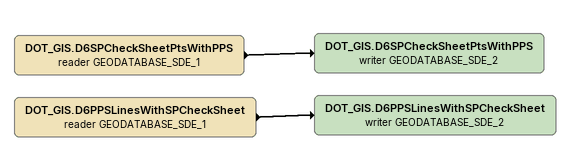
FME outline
DOT_GIS.D6SPCheckSheetPtsWithPPS (reader GEODATABASE_SDE_1)
    -> DOT_GIS.D6SPCheckSheetPtsWithPPS (writer GEODATABASE_SDE_2)
DOT_GIS.D6SPCheckSheetPtsWithPPS (writer GEODATABASE_SDE_2)
DOT_GIS.D6PPSLinesWithSPCheckSheet (reader GEODATABASE_SDE_1)
    -> DOT_GIS.D6PPSLinesWithSPCheckSheet (writer GEODATABASE_SDE_2)
DOT_GIS.D6PPSLinesWithSPCheckSheet (writer GEODATABASE_SDE_2)
